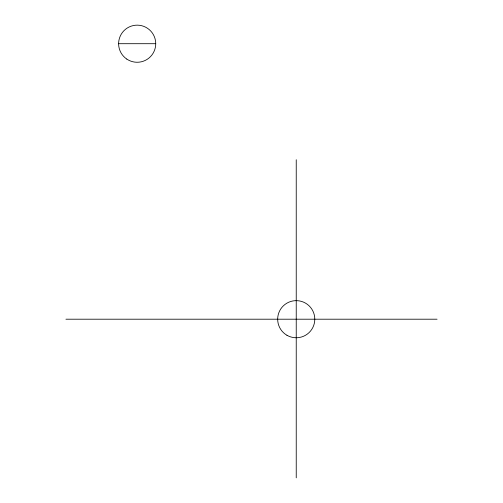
<?xml version="1.0" encoding="UTF-8"?>
<svg xmlns="http://www.w3.org/2000/svg" width="503" height="503" viewBox="0 0 503 503"><rect width="100%" height="100%" fill="white"/><g stroke="black" fill="none" stroke-linecap="round" stroke-linejoin="round"><path stroke-width="0.75" d="M118.62 43.704L155.735 43.704M65.931 319.204L437.069 319.204M296.236 159.734L296.236 477.85M126.775 59.077A18.554 18.554 0 0 0 155.685 45.031A18.554 18.554 0 0 0 129.07 27.017A18.554 18.554 0 0 0 126.775 59.077M286.955 335.275A18.554 18.554 0 0 0 314.79 319.204A18.554 18.554 0 0 0 286.955 303.133A18.554 18.554 0 0 0 286.955 335.275"/></g></svg>
